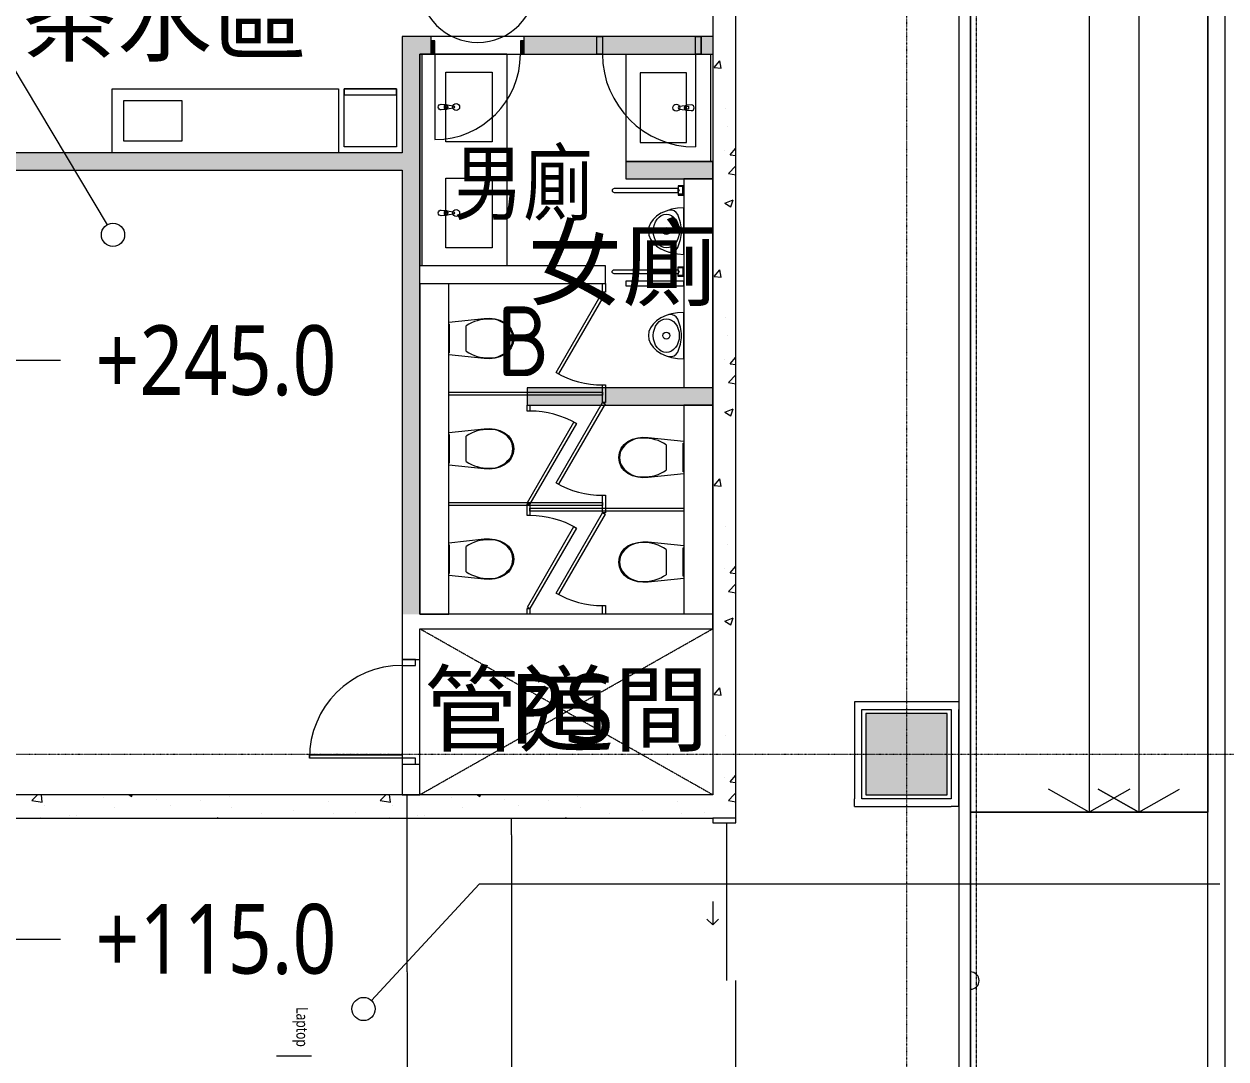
# Model space of a CAD drawing. Extents: x -76427 to 292734, y -42117 to 131250.
# Drawn here: x 253997 to 264351, y 72375 to 81288 of the extents above; entities that cross this region are included whole.
import ezdxf
from ezdxf.enums import TextEntityAlignment as Align

# ---------------------------------------------------------------- set-up
doc = ezdxf.new("R2010")
doc.units = 0
doc.header["$LTSCALE"] = 10
for name, pattern in [('H12PL1$0$DOTK1', [0.01, 0.005, -0.005]), ('H12PL1$0$HIDDEN', [0.4, 0.3, -0.1]), ('H12PL1$0$JJP_三點線', [0.9, 0.3, -0.15, 0, -0.15, 0, -0.15, 0, -0.15]), ('H12PL1$0$JJP_虛線(退縮線、投影線、地下室範圍、非屬本工程、圖面分區)', [0.45, 0.3, -0.15]), ('XFM7P10ICA$0$H12PL1$0$HIDDEN', [0.4, 0.3, -0.1]), ('XFM7P10ICA$0$H12PL1$0$JJP_三點線', [0.9, 0.3, -0.15, 0, -0.15, 0, -0.15, 0, -0.15]), ('XFM7P10ICA$0$H12PL1$0$JJP_虛線(退縮線、投影線、地下室範圍、非屬本工程、圖面分區)', [0.45, 0.3, -0.15])]:
    doc.linetypes.add(name, pattern=pattern)
for name, color, linetype in [('H12PL1$0$A-OBJE-2D', 252, 'Continuous'), ('H12PL1$0$A-OBJE-TOIL.3D', 252, 'Continuous'), ('H12PL1$0$A-WALL-EX', 252, 'Continuous'), ('H12PL1$0$A-WALL-IN', 252, 'Continuous'), ('H12PL1$0$A-ZONE', 252, 'Continuous'), ('H12PL1$0$Door', 252, 'Continuous'), ('H12PL1$0$L10_14_KAIDAN', 252, 'Continuous'), ('H12PL1$0$L10_14_SITE', 252, 'Continuous'), ('H12PL1$0$L10_14_SUGATA4', 252, 'Continuous'), ('H12PL1$0$L10_14_SUGATAD', 252, 'Continuous'), ('H12PL1$0$S-COL', 252, 'Continuous'), ('H12PL1$0$S-GRID', 252, 'Continuous'), ('XFM7P10ICA$0$H12PL1$0$A-OBJE-2D', 252, 'Continuous'), ('XFM7P10ICA$0$H12PL1$0$A-OBJE-TOIL.3D', 252, 'Continuous'), ('XFM7P10ICA$0$H12PL1$0$A-TEXT-修改說明', 252, 'Continuous'), ('XFM7P10ICA$0$H12PL1$0$A-WALL-EX', 252, 'Continuous'), ('XFM7P10ICA$0$H12PL1$0$A-WALL-IN', 252, 'Continuous'), ('XFM7P10ICA$0$H12PL1$0$A-ZONE', 252, 'Continuous'), ('XFM7P10ICA$0$H12PL1$0$D label', 252, 'Continuous'), ('XFM7P10ICA$0$H12PL1$0$Door', 252, 'Continuous'), ('XFM7P10ICA$0$H12PL1$0$Hattch', 252, 'Continuous'), ('XFM7P10ICA$0$H12PL1$0$L-ROAD', 252, 'Continuous'), ('XFM7P10ICA$0$H12PL1$0$S-COL', 252, 'Continuous'), ('XFM7P10ICA$0$H12PL1$0$S-GRID', 252, 'Continuous'), ('XFM7P10ICA$0$H12PL1$0$S-SLAB-SHOW', 252, 'Continuous'), ('XFM7P10ICA$0$H12PL1$0$SECURITY ROOM_Falcon A_4_E-TEL-EQPM', 252, 'Continuous')]:
    doc.layers.add(name, color=color, linetype=linetype)
doc.styles.add('H12PL1$0$Standard', font='', dxfattribs={"width": 0.8})
doc.styles.add('XFM7P10ICA$0$H12PL1$0$Standard', font='isocp.shx', dxfattribs={"bigfont": 'chineset.shx'})
doc.styles.get('H12PL1$0$Standard').set_extended_font_data('Microsoft JhengHei')

# ---------------------------------------------------------------- blocks, each defined once
blk = doc.blocks.new('XFM7P10ICA$0$H12PL1')
at = {"layer": 'XFM7P10ICA$0$H12PL1$0$Hattch', "linetype": 'Continuous', "lineweight": 0}
for points in [[(257255, 81030), (257405, 81030), (257255, 81180)], [(257405, 81180), (257255, 81180), (257405, 81030)], [(257405, 81030), (257505, 81030), (257505, 81180), (257405, 81180)], [(258305, 81030), (259930, 81030), (259930, 81180), (258305, 81180)], [(257505, 81030), (257537, 81030), (257537, 81145), (257505, 81145)], [(258305, 81145), (258273, 81145), (258273, 81030), (258305, 81030)], [(257255, 81030), (257255, 76205), (257405, 76205), (257405, 81030)], [(253600, 80180), (253600, 80030), (257255, 80030), (257255, 80180)], [(259180, 79955), (259930, 79955), (259930, 80105), (259180, 80105)], [(258330, 78005), (259930, 78005), (259930, 78155), (258330, 78155)], [(261250, 74650), (261950, 74650), (261950, 75350), (261250, 75350)]]:
    blk.add_hatch(color=256, dxfattribs=at).paths.add_polyline_path(points)
at = {"layer": 'XFM7P10ICA$0$H12PL1$0$A-OBJE-2D', "lineweight": 0}
for points in [[(256705, 80730), (256705, 80180), (254755, 80180), (254755, 80730)], [(256755, 80230), (256755, 80730), (257205, 80730), (257205, 80230)], [(256755, 80730), (256755, 80680), (257205, 80680), (257205, 80730)], [(255355, 80630), (255355, 80280), (254855, 80280), (254855, 80630)]]:
    blk.add_lwpolyline(points, close=True, dxfattribs=at)
at = {"layer": 'XFM7P10ICA$0$H12PL1$0$A-OBJE-2D', "linetype": 'XFM7P10ICA$0$H12PL1$0$HIDDEN', "lineweight": 0}
blk.add_lwpolyline([(257300.17, 71450), (257297.44, 74650)], dxfattribs=at)
at = {"layer": 'XFM7P10ICA$0$H12PL1$0$A-OBJE-TOIL.3D', "lineweight": 0}
for p, q in [((259180, 81030), (259180, 80105)), ((259180, 81030), (259930, 81030)), ((259910, 81030), (259910, 80105)), ((259930, 81030), (259930, 80105)), ((259305, 80867.5), (259305, 80267.5)), ((259705, 80867.5), (259305, 80867.5)), ((259705, 80267.5), (259705, 80867.5)), ((259705.22, 80581.1), (259720.09, 80581.1)), ((259720.09, 80581.1), (259720.09, 80553.9)), ((259720.09, 80553.9), (259705.22, 80553.9)), ((259305, 80267.5), (259705, 80267.5)), ((259180, 80105), (259930, 80105)), ((259672, 79888), (259631, 79888)), ((259631, 79838.5), (259631, 79871.5)), ((259633, 79871.5), (259641.36, 79855)), ((259633, 79838.5), (259641.36, 79855)), ((259672, 79814), (259672, 79896)), ((259672, 79822), (259631, 79822)), ((259672, 79188), (259631, 79188)), ((259631, 79171.5), (259631, 79138.5)), ((259672, 79122), (259631, 79122)), ((259633, 79171.5), (259641.37, 79155)), ((259633, 79138.5), (259641.37, 79155)), ((259672, 79196), (259672, 79114)), ((259528.59, 77663.94), (259528.59, 77555)), ((259528.59, 77555), (259528.59, 77446.06)), ((258330, 77155), (258355, 77155)), ((258330, 77105), (258330, 77155)), ((258355, 77155), (258355, 77105)), ((258330, 77055), (258330, 77105)), ((258355, 77055), (258330, 77055)), ((258355, 77105), (258355, 77055)), ((259528.59, 76763.94), (259528.59, 76655)), ((259528.59, 76655), (259528.59, 76546.06))]:
    blk.add_line(p, q, dxfattribs=at)
at = {"layer": 'XFM7P10ICA$0$H12PL1$0$A-OBJE-TOIL.3D', "lineweight": 0, "flags": 128}
for points in [[(259745, 80592.5), (259703.05, 80588.5, 0.12101958), (259693.53, 80585.23), (259640.6, 80578.6, 0.88256628), (259640.6, 80556.4), (259693.53, 80549.77, 0.12101958), (259703.05, 80546.5), (259745, 80542.5, 1)], [(259680, 79814), (259680, 79896), (259631, 79896), (259631, 79888), (259633, 79888), (259633, 79871.5), (259080, 79871.5, 1), (259080, 79838.5), (259633, 79838.5), (259633, 79822), (259631, 79822), (259631, 79814)], [(259680, 79196), (259680, 79114), (259631, 79114), (259631, 79122), (259633, 79122), (259633, 79138.5), (259080, 79138.5, -1), (259080, 79171.5), (259633, 79171.5), (259633, 79188), (259631, 79188), (259631, 79196)]]:
    blk.add_lwpolyline(points, format="xyb", close=True, dxfattribs=at)
for points in [[(259680, 79955), (259680, 78155)], [(259930, 79955), (259680, 79955)], [(259930, 78155), (259930, 79955)], [(259930, 78155), (259680, 78155)], [(259680, 78005), (259680, 76205)], [(259930, 78005), (259680, 78005)], [(259930, 76205), (259930, 78005)], [(259930, 76205), (259680, 76205)]]:
    blk.add_lwpolyline(points, dxfattribs=at)
for points in [[(259680.06, 79704.95), (259627.1, 79701.92), (259575.75, 79692.9), (259527.56, 79678.17), (259484.01, 79658.18), (259446.41, 79633.53), (259415.92, 79604.98), (259393.44, 79573.38), (259379.68, 79539.71), (259375.04, 79504.98), (259379.67, 79470.25), (259393.43, 79436.58), (259415.9, 79404.98), (259446.39, 79376.42), (259483.98, 79351.76), (259527.53, 79331.76), (259575.71, 79317.02), (259627.06, 79308), (259680.02, 79304.95), (259680.04, 79504.95)], [(259680, 79034.95), (259680, 79074.95), (259180, 79075), (259180, 79035)], [(259679.98, 78804.95), (259627.01, 78801.92), (259575.66, 78792.9), (259527.47, 78778.17), (259483.92, 78758.18), (259446.33, 78733.53), (259415.83, 78704.98), (259393.36, 78673.38), (259379.59, 78639.71), (259374.96, 78604.98), (259379.59, 78570.25), (259393.34, 78536.58), (259415.81, 78504.98), (259446.3, 78476.42), (259483.89, 78451.76), (259527.44, 78431.76), (259575.62, 78417.02), (259626.97, 78408), (259679.94, 78404.95), (259679.96, 78604.95)], [(258330, 78005), (258355, 78005), (258355, 77955), (258330, 77955)], [(258333.35, 77167.5), (258733.35, 77860.32), (258755, 77847.82), (258355, 77155)], [(259283.25, 77385.58), (259239.72, 77397.98), (259198.65, 77417), (259166.11, 77442.6), (259141.15, 77475.64), (259125.44, 77513.95), (259120, 77555), (259125.44, 77596.05), (259141.15, 77634.36), (259166.11, 77667.4), (259198.65, 77693), (259239.72, 77712.02), (259283.25, 77724.42), (259328.18, 77729.91), (259373.41, 77728.35), (259680, 77695.97), (259680, 77414.03), (259373.41, 77381.65), (259328.18, 77380.09)], [(259680, 77678), (259680, 77432), (259675, 77432), (259675, 77678)], [(259680, 77117.5), (259680, 77092.5), (258355, 77092.5), (258355, 77117.5)], [(258333.35, 76267.5), (258733.35, 76960.32), (258755, 76947.82), (258355, 76255)], [(259283.25, 76485.58), (259239.72, 76497.98), (259198.65, 76517), (259166.11, 76542.6), (259141.15, 76575.64), (259125.44, 76613.95), (259120, 76655), (259125.44, 76696.05), (259141.15, 76734.36), (259166.11, 76767.4), (259198.65, 76793), (259239.72, 76812.02), (259283.25, 76824.42), (259328.18, 76829.91), (259373.41, 76828.35), (259680, 76795.97), (259680, 76514.03), (259373.41, 76481.65), (259328.18, 76480.09)], [(259680, 76778), (259680, 76532), (259675, 76532), (259675, 76778)], [(258330, 76255), (258355, 76255), (258355, 76205), (258330, 76205)]]:
    blk.add_lwpolyline(points, close=True, dxfattribs=at)
at = {"layer": 'XFM7P10ICA$0$H12PL1$0$A-OBJE-TOIL.3D', "lineweight": 0}
for centre in [(259615.41, 80567.5), (259530.04, 79504.97), (259529.96, 78604.97)]:
    blk.add_circle(centre, 30, dxfattribs=at)
for centre, radius, start, end in [((259704.95, 80567.5), 21.09, 122.771025, 237.228975), ((259705.22, 80567.5), 13.6, 90, 270), ((259564.78, 79616.76), 70.02, 25.447022, 100.808974), ((259329.89, 79504.99), 330.15, 359.994444, 25.447022), ((259329.89, 79504.99), 330.15, 334.541866, 359.994444), ((259564.76, 79393.17), 70.02, 259.179914, 334.541864), ((259564.7, 78716.76), 70.02, 25.447022, 100.808974), ((259329.81, 78604.99), 330.15, 359.994444, 25.447022), ((259329.81, 78604.99), 330.15, 334.541866, 359.994444), ((259564.68, 78493.17), 70.02, 259.179914, 334.541864), ((258355, 77155), 800, 60, 90), ((258355, 76255), 800, 60, 90)]:
    blk.add_arc(centre, radius, start, end, dxfattribs=at)
for centre in [(259530.04, 79504.97), (259529.96, 78604.97)]:
    blk.add_ellipse(centre, major_axis=(0.01, 145), ratio=0.77241379, dxfattribs=at)
for centre, major_axis, start_param, end_param in [((259319.23, 77465.54), (0, 256.9), 6.22745788, 7.12804644), ((259340.56, 77296.9), (0, 425.25), 5.75378288, 6.30680343), ((259248.84, 77554.19), (0, 138.52), 0.93829168, 1.56493546), ((259248.84, 77555.81), (0, 138.52), 1.57665706, 2.20330084), ((259319.23, 77644.46), (0, 256.9), 2.29673532, 3.19732388), ((259340.56, 77813.1), (0, 425.25), 3.11797683, 3.67099739), ((259248.84, 76654.19), (0, 138.52), 0.93829168, 1.56493546), ((259319.23, 76565.54), (0, 256.9), 6.22745788, 7.12804644), ((259340.56, 76396.9), (0, 425.25), 5.75378288, 6.30680343), ((259248.84, 76655.81), (0, 138.52), 1.57665706, 2.20330084), ((259319.23, 76744.46), (0, 256.9), 2.29673532, 3.19732388), ((259340.56, 76913.1), (0, 425.25), 3.11797683, 3.67099739)]:
    blk.add_ellipse(centre, major_axis=major_axis, ratio=0.87554585, start_param=start_param, end_param=end_param, dxfattribs=at)
at = {"layer": 'XFM7P10ICA$0$H12PL1$0$A-WALL-EX', "lineweight": 0}
blk.add_line((260130, 74450), (259930, 74450), dxfattribs=at)
at = {"layer": 'XFM7P10ICA$0$H12PL1$0$A-WALL-EX', "linetype": 'XFM7P10ICA$0$H12PL1$0$JJP_虛線(退縮線、投影線、地下室範圍、非屬本工程、圖面分區)', "lineweight": 0, "flags": 128}
for points in [[(262150, 30500), (262150, 90550)], [(262050, 90450), (262050, 30500)]]:
    blk.add_lwpolyline(points, dxfattribs=at)
at = {"layer": 'XFM7P10ICA$0$H12PL1$0$A-WALL-EX', "lineweight": 0, "flags": 128}
for points in [[(260130, 76205), (260130, 88530)], [(259930, 88330), (259930, 76205)], [(259930, 76080), (259930, 74650)], [(260130, 74650), (260130, 76080)], [(261150, 75450), (261150, 75385)], [(262050, 75450), (261150, 75450)], [(261150, 75385), (261150, 74615)], [(261215, 74615), (261215, 75385)], [(261215, 75385), (261985, 75385)], [(261985, 75385), (261985, 74615)], [(262050, 75450), (262050, 75385)], [(262050, 74550), (262050, 75385)], [(257255, 74650), (253050, 74650)], [(259930, 74650), (257405, 74650)], [(260130, 74450), (260130, 74650)], [(261150, 74550), (261150, 74615)], [(261985, 74615), (261215, 74615)], [(253050, 74450), (257255, 74450)], [(257405, 74450), (259930, 74450)], [(261150, 74550), (261985, 74550)], [(262050, 74550), (261985, 74550)]]:
    blk.add_lwpolyline(points, dxfattribs=at)
at = {"layer": 'XFM7P10ICA$0$H12PL1$0$A-WALL-IN', "lineweight": 0}
for p, q in [((257505, 81145), (257505, 81180)), ((258305, 81145), (258305, 81180)), ((257505, 81030), (257505, 81145)), ((258305, 81030), (258305, 81145)), ((257255, 76205), (257255, 76142.5)), ((259930, 76205), (259930, 76080)), ((259930, 76205), (259930, 76080)), ((260130, 76080), (260130, 76205)), ((260130, 76080), (260130, 76205)), ((257405, 74650), (257255, 74650)), ((257405, 74650), (257255, 74650)), ((257255, 74450), (257405, 74450)), ((257255, 74450), (257405, 74450))]:
    blk.add_line(p, q, dxfattribs=at)
at = {"layer": 'XFM7P10ICA$0$H12PL1$0$A-WALL-IN', "lineweight": 0, "flags": 128}
for points in [[(257255, 81180), (257255, 81030)], [(257505, 81180), (257255, 81180)], [(259930, 81180), (258305, 81180)], [(259930, 81180), (259930, 81030)], [(257255, 81030), (257255, 80180)], [(257405, 76205), (257405, 81030)], [(257405, 81030), (257505, 81030)], [(258305, 81030), (259930, 81030)], [(257255, 80180), (253600, 80180)], [(259930, 80105), (259180, 80105)], [(259180, 80105), (259180, 79955)], [(259930, 79955), (259930, 80105)], [(253600, 80030), (257255, 80030)], [(257255, 80030), (257255, 76142.5)], [(259180, 79955), (259930, 79955)], [(259930, 78155), (258330, 78155)], [(258330, 78155), (258330, 78005)], [(259930, 78005), (259930, 78155)], [(258330, 78005), (259930, 78005)], [(257255, 76142.5), (257255, 74650)], [(259930, 76205), (257405, 76205)], [(260130, 76080), (260130, 76205)], [(257405, 76080), (259930, 76080)], [(257405, 74650), (257405, 76080)], [(257255, 74450), (257405, 74450)]]:
    blk.add_lwpolyline(points, dxfattribs=at)
at = {"layer": 'XFM7P10ICA$0$H12PL1$0$A-ZONE', "lineweight": 0}
for p, q in [((253360.16, 81822.95), (254711.81, 79558.94)), ((257916.69, 73881.26), (256989.66, 72878.93)), ((264297.14, 73881.26), (257916.69, 73881.26))]:
    blk.add_line(p, q, dxfattribs=at)
for centre in [(254763.07, 79473.07), (256921.76, 72805.51)]:
    blk.add_circle(centre, 100, dxfattribs=at)
at = {"layer": 'XFM7P10ICA$0$H12PL1$0$D label', "lineweight": 0, "flags": 128}
blk.add_lwpolyline([(257405, 81630, 1), (258405, 81630, 1)], format="xyb", close=True, dxfattribs=at)
at = {"layer": 'XFM7P10ICA$0$H12PL1$0$Door', "lineweight": 0}
for p, q in [((257505, 81145), (257505, 81180)), ((258305, 81145), (258305, 81180)), ((257537, 81145), (257505, 81145)), ((257505, 81145), (257505, 81030)), ((257505, 81030), (257505, 81145)), ((257505, 81030), (257505, 81145)), ((257537, 81030), (257537, 81145)), ((258305, 81145), (258273, 81145)), ((258273, 81145), (258273, 81030)), ((258305, 81030), (258305, 81145)), ((258305, 81030), (258305, 81145)), ((258305, 81030), (258305, 81145)), ((257505, 81030), (257537, 81030)), ((257537, 81030), (257537, 80294)), ((258273, 81030), (258305, 81030)), ((260130, 74450), (259930, 74450))]:
    blk.add_line(p, q, dxfattribs=at)
blk.add_arc((257537, 81030), 736, 270, 0, dxfattribs=at)
at = {"layer": 'XFM7P10ICA$0$H12PL1$0$Hattch', "lineweight": 0}
for p, q in [((259941.93, 80913.03), (259990.14, 80970.48)), ((259941.93, 80913.03), (260001.7, 80907.8)), ((260001.76, 80907.7), (259990.2, 80970.38)), ((260039.74, 80561.3), (260039.79, 80561.3)), ((260054.71, 80401.9), (260054.76, 80401.9)), ((260027.01, 80199.84), (260027.06, 80199.84)), ((260080.68, 80160.84), (260128.89, 80218.29)), ((260080.68, 80160.84), (260130, 80156.52)), ((260130, 80212.5), (260128.95, 80218.19)), ((260064.52, 79999.91), (260130, 80068.16)), ((260064.52, 79999.91), (260130, 79989.76)), ((260034.62, 79746.89), (260104.64, 79773.77)), ((260034.62, 79746.89), (260084.37, 79713.34)), ((260084.43, 79713.24), (260104.71, 79773.67)), ((259941.93, 79113.03), (259990.14, 79170.48)), ((259941.93, 79113.03), (260001.7, 79107.8)), ((260001.76, 79107.7), (259990.2, 79170.38)), ((260039.74, 78761.3), (260039.79, 78761.3)), ((260054.71, 78601.9), (260054.76, 78601.9)), ((260027.01, 78399.84), (260027.06, 78399.84)), ((260080.68, 78360.84), (260128.89, 78418.29)), ((260130, 78412.5), (260128.95, 78418.19)), ((260080.68, 78360.84), (260130, 78356.52)), ((260064.52, 78199.91), (260130, 78268.16)), ((260064.52, 78199.91), (260130, 78189.76)), ((260034.62, 77946.89), (260104.64, 77973.77)), ((260084.43, 77913.24), (260104.71, 77973.67)), ((260034.62, 77946.89), (260084.37, 77913.34)), ((259941.93, 77313.03), (259990.14, 77370.48)), ((260001.76, 77307.7), (259990.2, 77370.38)), ((259941.93, 77313.03), (260001.7, 77307.8)), ((260039.74, 76961.3), (260039.79, 76961.3)), ((260054.71, 76801.9), (260054.76, 76801.9)), ((260027.01, 76599.84), (260027.06, 76599.84)), ((260080.68, 76560.84), (260128.89, 76618.29)), ((260080.68, 76560.84), (260130, 76556.52)), ((260130, 76612.5), (260128.95, 76618.19)), ((260064.52, 76399.91), (260130, 76468.16)), ((260064.52, 76399.91), (260130, 76389.76)), ((260034.62, 76146.89), (260104.64, 76173.77)), ((260034.62, 76146.89), (260084.37, 76113.34)), ((260084.43, 76113.24), (260104.71, 76173.67)), ((259941.93, 75513.03), (259990.14, 75570.48)), ((259941.93, 75513.03), (260001.7, 75507.8)), ((260001.76, 75507.7), (259990.2, 75570.38)), ((260039.74, 75161.3), (260039.79, 75161.3)), ((260054.71, 75001.9), (260054.76, 75001.9)), ((260027.01, 74799.84), (260027.06, 74799.84)), ((260080.68, 74760.84), (260128.89, 74818.29)), ((260080.68, 74760.84), (260130, 74756.52)), ((260130, 74812.5), (260128.95, 74818.19)), ((260112.57, 74650), (260130, 74668.16)), ((254064.52, 74599.91), (254112.57, 74650)), ((254064.52, 74599.91), (254153.45, 74586.12)), ((254153.51, 74586.03), (254146.07, 74650)), ((254174.49, 74560.36), (254174.54, 74560.36)), ((254679.6, 74624.38), (254679.65, 74624.38)), ((254903.64, 74650), (254924.59, 74635.87)), ((254924.65, 74635.77), (254929.43, 74650)), ((255135.28, 74613.44), (255135.33, 74613.44)), ((255254.29, 74561.25), (255254.34, 74561.25)), ((255516.05, 74600.92), (255516.1, 74600.92)), ((255766.39, 74633.88), (255766.44, 74633.88)), ((256622.29, 74588.47), (256622.34, 74588.47)), ((257064.52, 74599.91), (257112.57, 74650)), ((257064.52, 74599.91), (257153.45, 74586.12)), ((257153.51, 74586.03), (257146.07, 74650)), ((257174.49, 74560.36), (257174.54, 74560.36)), ((257679.6, 74624.38), (257679.65, 74624.38)), ((257903.64, 74650), (257924.59, 74635.87)), ((257924.65, 74635.77), (257929.43, 74650)), ((258135.28, 74613.44), (258135.33, 74613.44)), ((258254.29, 74561.25), (258254.34, 74561.25)), ((258516.05, 74600.92), (258516.1, 74600.92)), ((258766.39, 74633.88), (258766.44, 74633.88)), ((259622.29, 74588.47), (259622.34, 74588.47)), ((260064.52, 74599.91), (260112.57, 74650)), ((260064.52, 74599.91), (260130, 74589.76)), ((254142.67, 74455.29), (254142.72, 74455.29)), ((254389.58, 74471.03), (254389.63, 74471.03)), ((254445.09, 74469.01), (254445.14, 74469.01)), ((254774.22, 74538.44), (254774.27, 74538.44)), ((255657.47, 74450), (255667.51, 74453.85)), ((255666.32, 74450), (255667.58, 74453.76)), ((255788.11, 74538.7), (255788.16, 74538.7)), ((256039.1, 74488.37), (256039.15, 74488.37)), ((256321.93, 74516.14), (256321.98, 74516.14)), ((256661.05, 74489.95), (256661.1, 74489.95)), ((256855.75, 74493.59), (256855.8, 74493.59)), ((257142.67, 74455.29), (257142.72, 74455.29)), ((257389.58, 74471.03), (257389.63, 74471.03)), ((257445.09, 74469.01), (257445.14, 74469.01)), ((257774.22, 74538.44), (257774.27, 74538.44)), ((258657.47, 74450), (258667.51, 74453.85)), ((258666.32, 74450), (258667.58, 74453.76)), ((258788.11, 74538.7), (258788.16, 74538.7)), ((259039.1, 74488.37), (259039.15, 74488.37)), ((259321.93, 74516.14), (259321.98, 74516.14)), ((259661.05, 74489.95), (259661.1, 74489.95)), ((259855.75, 74493.59), (259855.8, 74493.59))]:
    blk.add_line(p, q, dxfattribs=at)
at = {"layer": 'XFM7P10ICA$0$H12PL1$0$L-ROAD', "lineweight": 0}
for p, q in [((262148.57, 99499.13), (262150, 62500)), ((262149.17, 95999.92), (262150, 74499.92)), ((263171.67, 95999.96), (263172.5, 74499.96)), ((264194.17, 96000), (264195, 74500)), ((263172.5, 74499.96), (262822.49, 74699.95)), ((263522.49, 74699.97), (263172.5, 74499.96)), ((264195, 74500), (262150, 74499.92))]:
    blk.add_line(p, q, dxfattribs=at)
at = {"layer": 'XFM7P10ICA$0$H12PL1$0$S-COL', "lineweight": 0, "flags": 128}
blk.add_lwpolyline([(261250, 74650), (261950, 74650), (261950, 75350), (261250, 75350)], close=True, dxfattribs=at)
at = {"layer": 'XFM7P10ICA$0$H12PL1$0$S-GRID', "linetype": 'XFM7P10ICA$0$H12PL1$0$JJP_三點線', "lineweight": 0}
for p, q in [((261600, 128250), (261600, -28000)), ((-29000, 75000), (289600, 75000))]:
    blk.add_line(p, q, dxfattribs=at)
at = {"layer": 'XFM7P10ICA$0$H12PL1$0$S-SLAB-SHOW', "lineweight": 0}
for p, q in [((252711.04, 78392.09), (254311.04, 78392.09)), ((252711.04, 73407.96), (254311.04, 73407.96))]:
    blk.add_line(p, q, dxfattribs=at)
at = {"layer": 'XFM7P10ICA$0$H12PL1$0$SECURITY ROOM_Falcon A_4_E-TEL-EQPM', "lineweight": 0, "flags": 128}
blk.add_lwpolyline([(256472.12, 72400), (256172.12, 72400)], dxfattribs=at)
at = {"layer": 'XFM7P10ICA$0$H12PL1$0$A-TEXT-修改說明', "linetype": 'Continuous', "lineweight": 0, "char_height": 600, "attachment_point": 1, "style": 'XFM7P10ICA$0$H12PL1$0$Standard'}
for s, insert in [('\\A1;{\\fMicrosoft JhengHei|b0|i0|c136|p34;茶水區 }', (253978.06, 81630.24)), ('\\A1;{\\fMicrosoft JhengHei|b0|i0|c136|p34;PS}', (258177.1, 75690.81))]:
    blk.add_mtext(s, dxfattribs=dict(at, insert=insert))
at = {"layer": 'XFM7P10ICA$0$H12PL1$0$A-ZONE', "style": 'XFM7P10ICA$0$H12PL1$0$Standard'}
for s, p in [('男廁', (258298.17, 80199.87)), ('B', (258298.17, 78857.22))]:
    blk.add_text(s, height=600, dxfattribs=at).set_placement(p, align=Align.TOP_CENTER)
at = {"layer": 'XFM7P10ICA$0$H12PL1$0$S-SLAB-SHOW', "lineweight": 0, "char_height": 600, "attachment_point": 7, "style": 'XFM7P10ICA$0$H12PL1$0$Standard'}
for s, insert in [('\\A1;{\\fMicrosoft JhengHei|b0|i0|c136|p34;\\W0.85;+245.0}', (254611.04, 78082.21)), ('\\A1;{\\fMicrosoft JhengHei|b0|i0|c136|p34;\\W0.85;+115.0}', (254611.04, 73098.08))]:
    blk.add_mtext(s, dxfattribs=dict(at, insert=insert))
at = {"layer": 'XFM7P10ICA$0$H12PL1$0$SECURITY ROOM_Falcon A_4_E-TEL-EQPM', "linetype": 'Continuous', "lineweight": 0, "insert": (256376.27, 72650), "char_height": 100, "attachment_point": 5, "rotation": 270, "style": 'XFM7P10ICA$0$H12PL1$0$Standard'}
blk.add_mtext('\\A1;{\\fMicrosoft JhengHei|b0|i0|c136|p34;\\W0.8;Laptop}', dxfattribs=at)
blk = doc.blocks.new('XFM7P10ICA')
blk.add_blockref('XFM7P10ICA$0$H12PL1', (0, 0))
blk = doc.blocks.new('H12PL1')
at = {"layer": 'H12PL1$0$A-OBJE-2D', "linetype": 'H12PL1$0$HIDDEN', "lineweight": 0}
for p, q in [((257405, 74650), (259930, 76080)), ((259930, 74650), (257405, 76080))]:
    blk.add_line(p, q, dxfattribs=at)
at = {"layer": 'H12PL1$0$A-OBJE-2D', "lineweight": 0}
for points in [[(256705, 80730), (256705, 80180), (254755, 80180), (254755, 80730)], [(256755, 80230), (256755, 80730), (257205, 80730), (257205, 80230)], [(256755, 80730), (256755, 80680), (257205, 80680), (257205, 80730)], [(255355, 80630), (255355, 80280), (254855, 80280), (254855, 80630)]]:
    blk.add_lwpolyline(points, close=True, dxfattribs=at)
at = {"layer": 'H12PL1$0$A-OBJE-2D', "linetype": 'H12PL1$0$HIDDEN', "lineweight": 0}
blk.add_lwpolyline([(258200, 71450), (258197.44, 74450)], dxfattribs=at)
at = {"layer": 'H12PL1$0$A-OBJE-TOIL.3D', "lineweight": 0}
for p, q in [((257405, 81030), (257405, 79205)), ((258155, 81030), (257405, 81030)), ((257425, 81030), (257425, 79205)), ((258155, 81030), (258155, 79205)), ((257630, 80273.75), (257630, 80873.75)), ((257630, 80873.75), (258030, 80873.75)), ((258030, 80873.75), (258030, 80273.75)), ((257629.78, 80587.35), (257614.91, 80587.35)), ((257614.91, 80587.35), (257614.91, 80560.15)), ((257614.91, 80560.15), (257629.78, 80560.15)), ((258030, 80273.75), (257630, 80273.75)), ((257630, 79361.25), (257630, 79961.25)), ((257630, 79961.25), (258030, 79961.25)), ((258030, 79961.25), (258030, 79361.25)), ((257629.78, 79674.85), (257614.91, 79674.85)), ((257614.91, 79674.85), (257614.91, 79647.65)), ((257614.91, 79647.65), (257629.78, 79647.65)), ((258030, 79361.25), (257630, 79361.25)), ((258155, 79205), (257405, 79205)), ((257806.41, 78580), (257806.41, 78688.94)), ((257806.41, 78471.06), (257806.41, 78580)), ((258980, 78105), (258980, 78180)), ((258980, 78180), (259005, 78180)), ((259005, 78180), (259005, 78105)), ((258980, 78030), (258980, 78105)), ((259005, 78105), (259005, 78030)), ((259005, 78030), (258980, 78030)), ((257806.41, 77630), (257806.41, 77738.94)), ((257806.41, 77521.06), (257806.41, 77630)), ((258980, 77155), (258980, 77230)), ((258980, 77230), (259005, 77230)), ((258980, 77080), (258980, 77155)), ((259005, 77230), (259005, 77155)), ((259005, 77155), (259005, 77080)), ((259005, 77080), (258980, 77080)), ((257806.41, 76680), (257806.41, 76788.94)), ((257806.41, 76571.06), (257806.41, 76680))]:
    blk.add_line(p, q, dxfattribs=at)
at = {"layer": 'H12PL1$0$A-OBJE-TOIL.3D', "lineweight": 0, "flags": 128}
for points in [[(257590, 80598.75), (257631.95, 80594.75, -0.12101958), (257641.47, 80591.48), (257694.4, 80584.85, -0.88256628), (257694.4, 80562.65), (257641.47, 80556.02, -0.12101958), (257631.95, 80552.75), (257590, 80548.75, -1)], [(257590, 79686.25), (257631.95, 79682.25, -0.12101958), (257641.47, 79678.98), (257694.4, 79672.35, -0.88256628), (257694.4, 79650.15), (257641.47, 79643.52, -0.12101958), (257631.95, 79640.25), (257590, 79636.25, -1)]]:
    blk.add_lwpolyline(points, format="xyb", close=True, dxfattribs=at)
for points in [[(257405, 79055), (257655, 79055)], [(257405, 79055), (257405, 76205)], [(257655, 76205), (257655, 79055)], [(257405, 76205), (257655, 76205)]]:
    blk.add_lwpolyline(points, dxfattribs=at)
for points in [[(259005, 78980), (258980, 78980), (258980, 79055), (259005, 79055)], [(259001.65, 78967.5), (258601.65, 78274.68), (258580, 78287.18), (258980, 78980)], [(258051.75, 78749.42), (258095.28, 78737.02), (258136.35, 78718), (258168.89, 78692.4), (258193.85, 78659.36), (258209.56, 78621.05), (258215, 78580), (258209.56, 78538.95), (258193.85, 78500.64), (258168.89, 78467.6), (258136.35, 78442), (258095.28, 78422.98), (258051.75, 78410.58), (258006.82, 78405.09), (257961.59, 78406.65), (257655, 78439.03), (257655, 78720.97), (257961.59, 78753.35), (258006.82, 78754.91)], [(257655, 78457), (257655, 78703), (257660, 78703), (257660, 78457)], [(257655, 78092.5), (257655, 78117.5), (258980, 78117.5), (258980, 78092.5)], [(259001.65, 78017.5), (258601.65, 77324.68), (258580, 77337.18), (258980, 78030)], [(258051.75, 77799.42), (258095.28, 77787.02), (258136.35, 77768), (258168.89, 77742.4), (258193.85, 77709.36), (258209.56, 77671.05), (258215, 77630), (258209.56, 77588.95), (258193.85, 77550.64), (258168.89, 77517.6), (258136.35, 77492), (258095.28, 77472.98), (258051.75, 77460.58), (258006.82, 77455.09), (257961.59, 77456.65), (257655, 77489.03), (257655, 77770.97), (257961.59, 77803.35), (258006.82, 77804.91)], [(257655, 77507), (257655, 77753), (257660, 77753), (257660, 77507)], [(257655, 77142.5), (257655, 77167.5), (258980, 77167.5), (258980, 77142.5)], [(259001.65, 77067.5), (258601.65, 76374.68), (258580, 76387.18), (258980, 77080)], [(258051.75, 76849.42), (258095.28, 76837.02), (258136.35, 76818), (258168.89, 76792.4), (258193.85, 76759.36), (258209.56, 76721.05), (258215, 76680), (258209.56, 76638.95), (258193.85, 76600.64), (258168.89, 76567.6), (258136.35, 76542), (258095.28, 76522.98), (258051.75, 76510.58), (258006.82, 76505.09), (257961.59, 76506.65), (257655, 76539.03), (257655, 76820.97), (257961.59, 76853.35), (258006.82, 76854.91)], [(257655, 76557), (257655, 76803), (257660, 76803), (257660, 76557)], [(259005, 76205), (258980, 76205), (258980, 76280), (259005, 76280)]]:
    blk.add_lwpolyline(points, close=True, dxfattribs=at)
at = {"layer": 'H12PL1$0$A-OBJE-TOIL.3D', "lineweight": 0}
for centre in [(257719.59, 80573.75), (257719.59, 79661.25)]:
    blk.add_circle(centre, 30, dxfattribs=at)
for centre, radius, start, end in [((257629.78, 80573.75), 13.6, 270, 90), ((257630.05, 80573.75), 21.09, 302.771025, 57.228975), ((257629.78, 79661.25), 13.6, 270, 90), ((257630.05, 79661.25), 21.09, 302.771025, 57.228975), ((258980, 78980), 800, 240, 270), ((258980, 78030), 800, 240, 270), ((258980, 77080), 800, 240, 270)]:
    blk.add_arc(centre, radius, start, end, dxfattribs=at)
for centre, major_axis, start_param, end_param in [((257994.44, 78321.9), (0, 425.25), 6.25956949, 6.81259004), ((258015.77, 78490.54), (0, 256.9), 5.43832798, 6.33891654), ((258086.16, 78579.19), (0, 138.52), 4.71824972, 5.3448935), ((258015.77, 78669.46), (0, 256.9), 3.08586522, 3.98645378), ((258086.16, 78580.81), (0, 138.52), 4.07988434, 4.70652811), ((257994.44, 78838.1), (0, 425.25), 2.61219022, 3.16521078), ((257994.44, 77371.9), (0, 425.25), 6.25956949, 6.81259004), ((258015.77, 77540.54), (0, 256.9), 5.43832798, 6.33891654), ((258086.16, 77629.19), (0, 138.52), 4.71824972, 5.3448935), ((258086.16, 77630.81), (0, 138.52), 4.07988434, 4.70652811), ((257994.44, 77888.1), (0, 425.25), 2.61219022, 3.16521078), ((258015.77, 77719.46), (0, 256.9), 3.08586522, 3.98645378), ((257994.44, 76421.9), (0, 425.25), 6.25956949, 6.81259004), ((258015.77, 76590.54), (0, 256.9), 5.43832798, 6.33891654), ((258086.16, 76679.19), (0, 138.52), 4.71824972, 5.3448935), ((258086.16, 76680.81), (0, 138.52), 4.07988434, 4.70652811), ((257994.44, 76938.1), (0, 425.25), 2.61219022, 3.16521078), ((258015.77, 76769.46), (0, 256.9), 3.08586522, 3.98645378)]:
    blk.add_ellipse(centre, major_axis=major_axis, ratio=0.87554585, start_param=start_param, end_param=end_param, dxfattribs=at)
at = {"layer": 'H12PL1$0$A-WALL-EX', "lineweight": 0}
blk.add_line((260130, 74450), (259930, 74450), dxfattribs=at)
at = {"layer": 'H12PL1$0$A-WALL-EX', "lineweight": 0, "flags": 128}
for points in [[(262150, 30500), (262150, 90550)], [(262150, 30500), (262150, 90550)], [(260130, 74550), (260130, 88530)], [(259930, 88330), (259930, 74650)], [(261150, 75450), (261150, 75385)], [(262050, 75450), (261150, 75450)], [(261150, 75385), (261150, 74615)], [(261215, 74615), (261215, 75385)], [(261215, 75385), (261985, 75385)], [(261985, 75385), (261985, 74615)], [(262050, 75450), (262050, 75385)], [(262050, 74550), (262050, 75385)], [(259930, 74650), (252950, 74650)], [(261150, 74550), (261150, 74615)], [(261985, 74615), (261215, 74615)], [(252300, 74450), (259930, 74450)], [(260130, 74450), (260130, 74550)], [(261150, 74550), (261985, 74550)], [(262050, 74550), (261985, 74550)]]:
    blk.add_lwpolyline(points, dxfattribs=at)
at = {"layer": 'H12PL1$0$A-WALL-EX', "linetype": 'H12PL1$0$JJP_虛線(退縮線、投影線、地下室範圍、非屬本工程、圖面分區)', "lineweight": 0, "flags": 128}
for points in [[(262150, 30500), (262150, 90550)], [(262050, 90450), (262050, 30500)]]:
    blk.add_lwpolyline(points, dxfattribs=at)
at = {"layer": 'H12PL1$0$A-WALL-IN', "lineweight": 0}
for p, q in [((258930, 81030), (258930, 81180)), ((259830, 81030), (259830, 81180)), ((257255, 76205), (257255, 76142.5)), ((257255, 75815), (257405, 75815)), ((257255, 74915), (257405, 74915))]:
    blk.add_line(p, q, dxfattribs=at)
at = {"layer": 'H12PL1$0$A-WALL-IN', "lineweight": 0, "flags": 128}
for points in [[(257255, 81180), (257255, 81030)], [(258930, 81180), (257255, 81180)], [(259930, 81180), (259830, 81180)], [(259930, 81180), (259930, 81030)], [(257255, 81030), (257255, 80180)], [(257405, 79205), (257405, 81030)], [(257405, 81030), (258930, 81030)], [(259830, 81030), (259930, 81030)], [(257255, 80180), (253600, 80180)], [(253600, 80030), (257255, 80030)], [(257255, 80030), (257255, 76142.5)], [(259005, 79205), (257405, 79205)], [(259005, 79055), (259005, 79205)], [(257405, 79055), (259005, 79055)], [(257405, 76205), (257405, 79055)], [(257255, 76142.5), (257255, 75815)], [(259930, 76205), (257405, 76205)], [(259930, 76080), (259930, 76205)], [(257405, 76080), (259930, 76080)], [(257405, 75815), (257405, 76080)], [(257255, 74915), (257255, 74650)], [(257405, 74650), (257405, 74915)], [(257255, 74650), (257405, 74650)]]:
    blk.add_lwpolyline(points, dxfattribs=at)
at = {"layer": 'H12PL1$0$A-ZONE', "lineweight": 0}
for p, q in [((253360.16, 81822.95), (254711.81, 79558.94)), ((257916.69, 73881.26), (256989.66, 72878.93)), ((264297.14, 73881.26), (257916.69, 73881.26))]:
    blk.add_line(p, q, dxfattribs=at)
for centre in [(254763.07, 79473.07), (256921.76, 72805.51)]:
    blk.add_circle(centre, 100, dxfattribs=at)
at = {"layer": 'H12PL1$0$Door', "lineweight": 0}
for p, q in [((258930, 81180), (258980, 81180)), ((258930, 81030), (258930, 81180)), ((258930, 81030), (258930, 81180)), ((258930, 81030), (258930, 81180)), ((258980, 81180), (258980, 81030)), ((259780, 81030), (259780, 81180)), ((259780, 81180), (259830, 81180)), ((259830, 81180), (259830, 81030)), ((259830, 81030), (259830, 81180)), ((259830, 81030), (259830, 81180)), ((258980, 81030), (258930, 81030)), ((259830, 81030), (259780, 81030)), ((259780, 81030), (259780, 80230)), ((257255, 75815), (257255, 75765)), ((257368, 75815), (257255, 75815)), ((257368, 75765), (257368, 75815)), ((257255, 75765), (257368, 75765)), ((256455, 74965), (256455, 74995)), ((256455, 74995), (257255, 74995)), ((257255, 74995), (257255, 74965)), ((257255, 74965), (256455, 74965)), ((257255, 74965), (257255, 74915)), ((257368, 74965), (257255, 74965)), ((257255, 74915), (257368, 74915)), ((257368, 74915), (257368, 74965)), ((259930, 74450), (259930, 74410)), ((260130, 74450), (259930, 74450)), ((260130, 74450), (259930, 74450)), ((260130, 74450), (259930, 74450)), ((260130, 74410), (260130, 74450)), ((259930, 74410), (260130, 74410)), ((260050, 73050), (260050, 74410)), ((259930, 73730), (259930, 73530)), ((259930, 73530), (259880, 73580)), ((259930, 73530), (259980, 73580)), ((260130, 71690), (260130, 73050))]:
    blk.add_line(p, q, dxfattribs=at)
for centre, start, end in [((259780, 81030), 180, 270), ((257255, 74965), 90, 180)]:
    blk.add_arc(centre, 800, start, end, dxfattribs=at)
at = {"layer": 'H12PL1$0$L10_14_KAIDAN', "lineweight": 0, "flags": 128}
blk.add_lwpolyline([(263600, 96000), (263600, 74500), (263250, 74700), (263600, 74500), (263950, 74700)], dxfattribs=at)
at = {"layer": 'H12PL1$0$L10_14_KAIDAN', "lineweight": 0}
blk.add_arc((262150, 73050), 75, 270, 90, dxfattribs=at)
at = {"layer": 'H12PL1$0$L10_14_SITE', "lineweight": 0}
for p, q in [((264195, 69400), (264195, 96675)), ((264345, 69400), (264345, 96675)), ((262150, 71650), (262150, 90550)), ((262150, 74500), (264195, 74500))]:
    blk.add_line(p, q, dxfattribs=at)
at = {"layer": 'H12PL1$0$L10_14_SUGATA4', "lineweight": 0, "flags": 128}
blk.add_lwpolyline([(262150, 75550), (262150, 74450)], dxfattribs=at)
at = {"layer": 'H12PL1$0$L10_14_SUGATAD', "linetype": 'H12PL1$0$DOTK1', "lineweight": 0}
blk.add_line((262200, 90600), (262200, 32350), dxfattribs=at)
at = {"layer": 'H12PL1$0$S-COL', "lineweight": 0, "flags": 128}
blk.add_lwpolyline([(261250, 74650), (261950, 74650), (261950, 75350), (261250, 75350)], close=True, dxfattribs=at)
at = {"layer": 'H12PL1$0$S-GRID', "linetype": 'H12PL1$0$JJP_三點線', "lineweight": 0}
for p, q in [((261600, 128250), (261600, -28000)), ((-29000, 75000), (289600, 75000))]:
    blk.add_line(p, q, dxfattribs=at)
at = {"layer": 'H12PL1$0$A-ZONE', "style": 'H12PL1$0$Standard'}
for s, p in [('女廁', (259151.62, 79528.31)), ('管道間', (258667.5, 75687.55))]:
    blk.add_text(s, height=600, dxfattribs=at).set_placement(p, align=Align.TOP_CENTER)

msp = doc.modelspace()

# ---------------------------------------------------------------- block references
msp.add_blockref('XFM7P10ICA', (0, 0))

# ---------------------------------------------------------------- next in the draw order: block references
msp.add_blockref('H12PL1', (0, 0))

doc.saveas('drawing.dxf')
